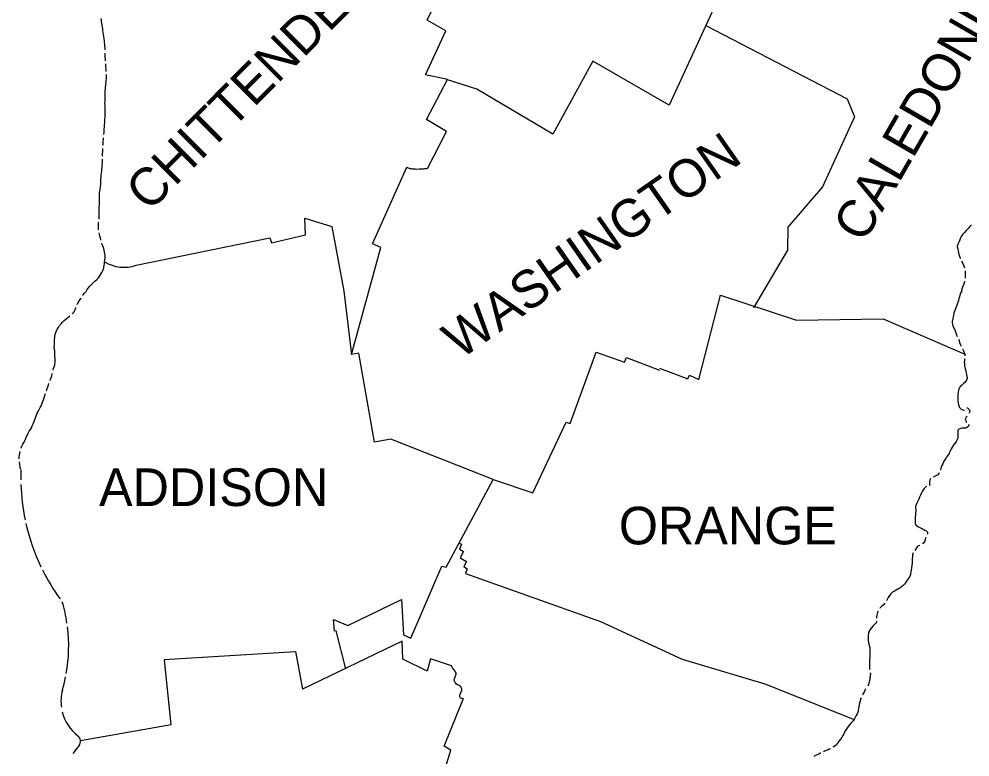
# Model space of a CAD drawing. Extents: x 0 to 32, y 0 to 21.
# Drawn here: x 28.201 to 30.223, y 17.897 to 19.465 of the extents above; entities that cross this region are included whole.
import ezdxf

# ---------------------------------------------------------------- set-up
doc = ezdxf.new("R2010")
doc.units = 0
doc.layers.add('NBT', color=7, linetype='Continuous')

msp = doc.modelspace()

# ---------------------------------------------------------------- linework, layer by layer
at = {"layer": 'NBT'}
for p, q in [((28.8098, 19.0067), (28.8087, 19.0421)), ((28.8087, 19.0421), (28.8656, 19.0241)), ((28.8656, 19.0241), (28.8912, 18.8871)), ((28.4496, 18.9419), (28.7337, 19.0002)), ((28.7337, 19.0002), (28.7377, 18.9899)), ((28.7377, 18.9899), (28.8098, 19.0067)), ((28.8912, 18.8871), (28.908, 18.7526)), ((29.0151, 18.1428), (28.8038, 18.0412)), ((29.0167, 18.1049), (29.0151, 18.1428)), ((28.5095, 18.104), (28.7883, 18.1213)), ((28.524, 17.9659), (28.5099, 18.1025)), ((29.0689, 18.0793), (29.0167, 18.1049)), ((29.0757, 18.1053), (29.0689, 18.0793)), ((29.1201, 18.0909), (29.0757, 18.1053)), ((28.3314, 17.9321), (28.524, 17.9659))]:
    msp.add_line(p, q, dxfattribs=at)
for points in [[(29.0696, 19.1478), (29.1097, 19.2264), (29.0669, 19.2514), (29.112, 19.3368), (29.0653, 19.3468), (29.1081, 19.4402), (29.0687, 19.4626), (29.0984, 19.5243), (29.0722, 19.5309), (28.9549, 19.6952), (28.7712, 19.7377), (28.5054, 19.878)], [(29.6552, 19.8645), (29.5798, 19.7039), (29.7392, 19.6218), (29.5832, 19.2822), (29.4206, 19.3758), (29.3355, 19.2206), (29.174, 19.3163), (29.1116, 19.3358)], [(28.3837, 19.3995), (28.3836, 19.4037), (28.3832, 19.4074), (28.3828, 19.4112), (28.3827, 19.415), (28.3824, 19.4187), (28.3817, 19.4232), (28.381, 19.4278), (28.3804, 19.4322), (28.3798, 19.4366), (28.3792, 19.4407), (28.3787, 19.4447), (28.3776, 19.4519), (28.3764, 19.4592), (28.3758, 19.463), (28.375, 19.4667)], [(29.6611, 19.4518), (29.962, 19.2953), (29.9776, 19.2577), (29.9091, 19.1087), (29.8357, 19.0229), (29.8347, 18.9737), (29.7623, 18.8515)], [(28.3846, 19.3767), (28.3844, 19.38), (28.3842, 19.3836), (28.384, 19.3872), (28.3838, 19.391), (28.3837, 19.3927)], [(28.386, 19.3538), (28.3857, 19.3577), (28.3854, 19.3639), (28.3851, 19.3679), (28.385, 19.3699)], [(28.3812, 19.2197), (28.3813, 19.2203), (28.3814, 19.2242), (28.3815, 19.2281), (28.3817, 19.232), (28.3821, 19.236), (28.3825, 19.2405), (28.3829, 19.245), (28.3831, 19.2487), (28.3832, 19.2525), (28.3835, 19.2569), (28.3837, 19.2613), (28.3837, 19.2693), (28.3837, 19.2774), (28.3836, 19.2817), (28.3834, 19.2859), (28.3837, 19.2901), (28.384, 19.2942), (28.3838, 19.2984), (28.3837, 19.3026), (28.3839, 19.3072), (28.3842, 19.3117), (28.3847, 19.3192), (28.3853, 19.3267), (28.3857, 19.3307), (28.3861, 19.3348), (28.3865, 19.3388), (28.3868, 19.3426), (28.3867, 19.3448), (28.3866, 19.3471)], [(28.3792, 19.1969), (28.3794, 19.1995), (28.3797, 19.2037), (28.3805, 19.212), (28.3806, 19.213)], [(28.3782, 19.174), (28.3783, 19.1748), (28.3785, 19.1792), (28.3786, 19.1832), (28.3787, 19.1871), (28.3788, 19.1902)], [(28.3712, 19.0401), (28.3712, 19.043), (28.3712, 19.0467), (28.3712, 19.0506), (28.3712, 19.0544), (28.3711, 19.0585), (28.3709, 19.0626), (28.3713, 19.0668), (28.3718, 19.0711), (28.3717, 19.0747), (28.3715, 19.0784), (28.3717, 19.0826), (28.3718, 19.0867), (28.3718, 19.0908), (28.372, 19.095), (28.3724, 19.0989), (28.373, 19.1028), (28.3737, 19.1084), (28.3743, 19.114), (28.3745, 19.1177), (28.3746, 19.1213), (28.3747, 19.125), (28.3751, 19.1288), (28.3757, 19.1333), (28.3763, 19.1378), (28.3766, 19.1417), (28.3767, 19.1456), (28.3773, 19.1502), (28.3778, 19.1547), (28.378, 19.1585), (28.3781, 19.1623), (28.3781, 19.1663), (28.3781, 19.1673)], [(28.908, 18.7526), (28.9697, 18.9795), (28.9525, 18.9876), (29.0249, 19.1492)], [(28.3697, 19.0173), (28.3697, 19.0177), (28.37, 19.0237), (28.3699, 19.0273), (28.3697, 19.0309), (28.37, 19.033), (28.3701, 19.0334)], [(28.3748, 18.9951), (28.3744, 18.9967), (28.3736, 19.0002), (28.3727, 19.0041), (28.3717, 19.0079), (28.371, 19.0107)], [(30.2262, 19.0281), (30.2225, 19.0241), (30.2187, 19.0198), (30.2149, 19.0156), (30.2112, 19.0117), (30.2077, 19.0078), (30.2062, 19.0061), (30.2043, 19.0033), (30.2027, 19.0002), (30.2011, 18.9962), (30.1995, 18.9921), (30.1977, 18.9881), (30.196, 18.9842), (30.1957, 18.9823), (30.1958, 18.9809), (30.1967, 18.9767), (30.1975, 18.9727), (30.1984, 18.9686), (30.1992, 18.9649), (30.1997, 18.9632), (30.2004, 18.9614), (30.2022, 18.9573), (30.2025, 18.9567)], [(28.3364, 18.8779), (28.3372, 18.879), (28.3402, 18.8827), (28.3434, 18.8865), (28.3459, 18.8902), (28.3484, 18.8938), (28.3515, 18.8977), (28.3547, 18.9013), (28.3585, 18.9047), (28.3622, 18.908), (28.3662, 18.9116), (28.3697, 18.9153), (28.3723, 18.9192), (28.3747, 18.9232), (28.3767, 18.9268), (28.3788, 18.9306), (28.3803, 18.9341), (28.3809, 18.9359), (28.3813, 18.9378), (28.3818, 18.9417), (28.3823, 18.9457), (28.3827, 18.9495), (28.3832, 18.9533), (28.3836, 18.9578), (28.3837, 18.9599), (28.3835, 18.9621), (28.3828, 18.9659), (28.3822, 18.9697), (28.3815, 18.9737), (28.3807, 18.9777), (28.3802, 18.9797), (28.3776, 18.9858), (28.3767, 18.9886)], [(30.2052, 18.9507), (30.2057, 18.9495), (30.2075, 18.9457), (30.2095, 18.9406), (30.211, 18.9363)], [(30.2126, 18.93), (30.2126, 18.9299), (30.2127, 18.9281), (30.2127, 18.9237), (30.2126, 18.9193), (30.2125, 18.9151), (30.2124, 18.9143)], [(30.2112, 18.9079), (30.2109, 18.9067), (30.2096, 18.9027), (30.2083, 18.8989), (30.2071, 18.8952), (30.2058, 18.8908), (30.2045, 18.8863), (30.2029, 18.8824), (30.2013, 18.8787), (30.2003, 18.8748), (30.1993, 18.871), (30.1981, 18.8668), (30.1967, 18.8627), (30.1954, 18.859), (30.1942, 18.8553), (30.1927, 18.8517), (30.1911, 18.848), (30.1897, 18.844), (30.1888, 18.8399), (30.188, 18.836), (30.1873, 18.8321), (30.1865, 18.8284), (30.1856, 18.8247), (30.1853, 18.8228), (30.1852, 18.8199), (30.1856, 18.8171), (30.1866, 18.8133), (30.1878, 18.8096), (30.1896, 18.8059), (30.1912, 18.8023), (30.1927, 18.7982), (30.1941, 18.7941), (30.1958, 18.7904)], [(28.3243, 18.8585), (28.3246, 18.8592), (28.3254, 18.861), (28.3264, 18.8627), (28.3291, 18.8669), (28.3318, 18.871), (28.3327, 18.8723)], [(29.5627, 18.7233), (29.6229, 18.7005), (29.6262, 18.7084), (29.6462, 18.6994), (29.6924, 18.8781), (29.8542, 18.8256), (30.0384, 18.8281), (30.212, 18.7533)], [(28.3137, 18.8386), (28.316, 18.8405), (28.3174, 18.8421), (28.3189, 18.845), (28.3202, 18.8481), (28.3216, 18.8517), (28.3218, 18.8522)], [(28.2733, 18.7191), (28.2742, 18.7226), (28.2754, 18.7263), (28.2766, 18.7301), (28.2769, 18.7318), (28.2772, 18.7347), (28.2773, 18.7374), (28.2773, 18.741), (28.2772, 18.7446), (28.2769, 18.7482), (28.2767, 18.7519), (28.2766, 18.756), (28.2765, 18.76), (28.276, 18.7638), (28.2757, 18.7658), (28.2756, 18.7677), (28.2758, 18.7718), (28.2761, 18.7757), (28.2762, 18.7797), (28.2763, 18.7839), (28.2766, 18.7876), (28.2769, 18.7912), (28.2777, 18.795), (28.2788, 18.7987), (28.2802, 18.8025), (28.282, 18.8062), (28.2844, 18.81), (28.2871, 18.8137), (28.29, 18.8174), (28.2931, 18.821), (28.2968, 18.8247), (28.3007, 18.8282), (28.3044, 18.8311), (28.3081, 18.834), (28.3085, 18.8343)], [(30.1985, 18.7845), (30.1995, 18.7817), (30.2009, 18.7775), (30.203, 18.7731), (30.2044, 18.7701)], [(28.8953, 18.084), (28.8749, 18.1652), (28.8717, 18.1646), (28.8697, 18.1891), (28.8996, 18.1765), (29.0137, 18.2317), (29.018, 18.1567), (29.0341, 18.1494), (29.1, 18.3027), (29.1093, 18.3005), (29.209, 18.4867), (28.9912, 18.5721), (28.9566, 18.5657), (28.9236, 18.7554), (28.908, 18.7526)], [(29.209, 18.4867), (29.293, 18.458), (29.3644, 18.6083), (29.3729, 18.6058), (29.4282, 18.7576), (29.4885, 18.7357), (29.4922, 18.7458), (29.5627, 18.7192)], [(30.2072, 18.7641), (30.209, 18.7603), (30.2107, 18.7563), (30.2118, 18.7521), (30.2121, 18.7502), (30.2121, 18.7494)], [(30.2116, 18.7429), (30.2112, 18.7408), (30.2109, 18.7389), (30.2108, 18.737), (30.211, 18.7331), (30.2115, 18.7293), (30.2122, 18.7255), (30.2129, 18.7218), (30.214, 18.7173), (30.215, 18.713), (30.2157, 18.7091), (30.2164, 18.7052), (30.2166, 18.7033), (30.2166, 18.702), (30.2162, 18.6999), (30.2154, 18.6978), (30.214, 18.6957), (30.2116, 18.6929), (30.209, 18.6904), (30.2053, 18.6872), (30.2036, 18.6856), (30.2018, 18.6837), (30.2006, 18.682), (30.1992, 18.6791), (30.1984, 18.676), (30.1975, 18.672), (30.1971, 18.6679), (30.1969, 18.6642), (30.1969, 18.6606), (30.197, 18.6569), (30.1972, 18.6532), (30.1978, 18.6492), (30.1987, 18.6453), (30.1997, 18.6415), (30.2006, 18.6397), (30.2019, 18.638), (30.2039, 18.6363), (30.2054, 18.6355), (30.2077, 18.6346), (30.21, 18.634), (30.211, 18.6341), (30.2112, 18.6342)], [(28.2666, 18.6972), (28.2673, 18.6996), (28.2687, 18.7033), (28.2701, 18.7072), (28.2712, 18.7112), (28.2716, 18.7125)], [(28.2587, 18.6757), (28.2588, 18.6758), (28.2602, 18.6797), (28.2616, 18.6835), (28.2632, 18.6877), (28.2644, 18.6907)], [(28.2049, 18.553), (28.2051, 18.5537), (28.2067, 18.5575), (28.2091, 18.5617), (28.2113, 18.5657), (28.2132, 18.5698), (28.2151, 18.5739), (28.2167, 18.5777), (28.2184, 18.5815), (28.2203, 18.5853), (28.2223, 18.5892), (28.2248, 18.5929), (28.2262, 18.5947), (28.2272, 18.5968), (28.2288, 18.6007), (28.2304, 18.6047), (28.232, 18.6084), (28.2336, 18.6122), (28.2365, 18.6197), (28.2395, 18.6273), (28.2415, 18.6315), (28.2437, 18.6357), (28.2456, 18.6395), (28.2476, 18.6433), (28.2492, 18.6471), (28.2507, 18.651), (28.252, 18.6546), (28.2532, 18.6582), (28.2547, 18.6627), (28.2563, 18.6673), (28.2569, 18.6692)], [(30.216, 18.6387), (30.2172, 18.6391), (30.2177, 18.639), (30.2183, 18.6386), (30.22, 18.6368), (30.221, 18.6355), (30.222, 18.6334), (30.2222, 18.6324), (30.2222, 18.6313), (30.2217, 18.6295), (30.2206, 18.6271)], [(30.217, 18.6216), (30.215, 18.6193), (30.2139, 18.618), (30.2132, 18.6165), (30.2129, 18.6157), (30.213, 18.614), (30.2138, 18.6114), (30.2148, 18.6089), (30.2154, 18.6078)], [(30.22, 18.6032), (30.2205, 18.6025), (30.2207, 18.6017), (30.2206, 18.6008), (30.2193, 18.5992), (30.218, 18.5983), (30.2157, 18.5968), (30.2131, 18.5958), (30.2112, 18.5955), (30.2082, 18.5957), (30.2067, 18.5957), (30.2052, 18.5956), (30.201, 18.5946), (30.1992, 18.5936), (30.1983, 18.5929), (30.1977, 18.592), (30.1969, 18.5898), (30.1967, 18.5882), (30.1967, 18.5833), (30.1967, 18.5792), (30.1968, 18.5771), (30.1967, 18.575), (30.1962, 18.5729), (30.1952, 18.57), (30.1937, 18.5672), (30.1881, 18.5595), (30.1852, 18.5557), (30.1827, 18.5517), (30.1806, 18.5472), (30.1783, 18.5428), (30.1762, 18.539), (30.1739, 18.5352), (30.1712, 18.5316), (30.1686, 18.5278), (30.1667, 18.5242), (30.1649, 18.5203), (30.1632, 18.5162), (30.1615, 18.512), (30.1609, 18.5102), (30.1602, 18.5072), (30.1601, 18.5067)], [(28.2007, 18.5306), (28.2007, 18.5311), (28.201, 18.5348), (28.2015, 18.5387), (28.2021, 18.5424), (28.2029, 18.5461), (28.203, 18.5465)], [(28.2045, 18.5082), (28.2038, 18.5097), (28.2032, 18.5119), (28.203, 18.5137), (28.2027, 18.5191), (28.2016, 18.5232), (28.2013, 18.5239)], [(30.1395, 18.4884), (30.1392, 18.4882), (30.1385, 18.4875), (30.1377, 18.4859), (30.137, 18.4808), (30.1369, 18.4791), (30.1372, 18.4763), (30.1371, 18.475), (30.1367, 18.4737), (30.1367, 18.4736)], [(30.1577, 18.5006), (30.1562, 18.4985), (30.1543, 18.4968), (30.1503, 18.4943), (30.1463, 18.4921), (30.1452, 18.4916)], [(30.1306, 18.4718), (30.1302, 18.4717), (30.1292, 18.4711), (30.1257, 18.4673), (30.1241, 18.4653), (30.1226, 18.4632), (30.1198, 18.4585), (30.1174, 18.4537), (30.1158, 18.4494), (30.1142, 18.4451), (30.1121, 18.4407), (30.1099, 18.4364), (30.1082, 18.4328), (30.1076, 18.4309), (30.1072, 18.429), (30.107, 18.4264), (30.1074, 18.4226), (30.1076, 18.4187), (30.1072, 18.415), (30.1068, 18.4112), (30.1065, 18.4075), (30.1062, 18.4037), (30.1061, 18.4001), (30.1061, 18.3964), (30.1062, 18.3945), (30.1063, 18.393), (30.1067, 18.3919), (30.1073, 18.3905), (30.1084, 18.3893), (30.1121, 18.3867), (30.1233, 18.3809), (30.127, 18.3792), (30.1288, 18.3782), (30.1307, 18.3771), (30.1314, 18.3764), (30.1319, 18.3758), (30.1323, 18.3742), (30.1324, 18.373), (30.1322, 18.3712), (30.1318, 18.3696)], [(30.1292, 18.3636), (30.1285, 18.362), (30.1273, 18.3582), (30.1267, 18.3562), (30.1259, 18.3544), (30.1245, 18.3523), (30.1219, 18.3502)], [(29.1367, 18.3516), (29.1413, 18.3492), (29.1376, 18.3388), (29.1457, 18.3339), (29.1385, 18.32), (29.1522, 18.3121), (29.1463, 18.3016), (29.1538, 18.2971), (29.1502, 18.2868), (29.4373, 18.1851), (29.6105, 18.1047), (29.7866, 18.0527), (29.9763, 17.9767)], [(30.1164, 18.3467), (30.1134, 18.3455), (30.1119, 18.3447), (30.1107, 18.3436), (30.109, 18.3416), (30.1057, 18.3361)], [(30.1022, 18.3306), (30.1014, 18.329), (30.1008, 18.3268), (30.1005, 18.3226), (30.1002, 18.3183), (30.1, 18.3135), (30.0997, 18.3087), (30.0993, 18.3036), (30.0988, 18.2986), (30.098, 18.2943), (30.0972, 18.2901), (30.0967, 18.2865), (30.0963, 18.2847), (30.0957, 18.2829), (30.0947, 18.2808), (30.0906, 18.2748), (30.088, 18.2708), (30.0855, 18.2668), (30.0837, 18.2644), (30.0806, 18.2613), (30.0772, 18.2583), (30.0735, 18.2557), (30.0697, 18.2533), (30.066, 18.2515), (30.0623, 18.2496), (30.0584, 18.2469), (30.0548, 18.2437), (30.0516, 18.2402), (30.0488, 18.2362), (30.0478, 18.2343), (30.0467, 18.2313), (30.046, 18.2298), (30.0456, 18.2292)], [(30.0417, 18.2239), (30.0393, 18.221), (30.0357, 18.2173), (30.0321, 18.2136), (30.0312, 18.2124)], [(30.0275, 18.207), (30.0268, 18.2059), (30.0261, 18.2041), (30.0252, 18.2012), (30.0247, 18.1983), (30.0244, 18.1946), (30.0242, 18.1919)], [(30.0238, 18.1854), (30.0237, 18.1835), (30.0232, 18.1822), (30.0218, 18.1803), (30.0161, 18.1752), (30.0132, 18.1716), (30.0106, 18.1678), (30.0084, 18.1642), (30.0076, 18.1623), (30.007, 18.1602), (30.0064, 18.156), (30.0062, 18.1518), (30.0062, 18.1482), (30.0062, 18.1463), (30.0063, 18.1445), (30.008, 18.137), (30.0098, 18.1296), (30.0094, 18.0826)], [(28.7883, 18.1213), (28.7883, 18.1212), (28.8037, 18.0412)], [(30.01, 18.0642), (30.0096, 18.0613), (30.0088, 18.0573), (30.0078, 18.0529), (30.0071, 18.0508), (30.0062, 18.0487), (30.0053, 18.0474)], [(30.0109, 18.0766), (30.011, 18.0742), (30.0108, 18.0697), (30.01, 18.0642)], [(30.0015, 18.0421), (30.0003, 18.0403), (29.9982, 18.0363), (29.996, 18.0322), (29.994, 18.0284)], [(29.2049, 17.5881), (29.2728, 17.7927), (29.1029, 17.8581), (29.1188, 17.9115), (29.1044, 17.9198), (29.145, 18.02)], [(29.9912, 18.0225), (29.9903, 18.0202), (29.9891, 18.0159), (29.9881, 18.0117), (29.9872, 18.0074), (29.9865, 18.0035), (29.9857, 17.9997), (29.9851, 17.996), (29.9842, 17.9924), (29.9826, 17.9887), (29.9807, 17.985), (29.9787, 17.9808), (29.9764, 17.9767), (29.9735, 17.973), (29.9703, 17.9693), (29.9669, 17.9656), (29.9636, 17.9617), (29.9607, 17.9578), (29.9582, 17.9535), (29.9563, 17.9498), (29.9545, 17.9462), (29.9523, 17.9424), (29.95, 17.9387), (29.9472, 17.9349), (29.9444, 17.9311), (29.9407, 17.9257), (29.9387, 17.9231), (29.9363, 17.9209), (29.9324, 17.9186), (29.9311, 17.9178)], [(29.9054, 17.9051), (29.9051, 17.9048), (29.9015, 17.9033), (29.8979, 17.9018), (29.8939, 17.8998), (29.892, 17.8987), (29.8915, 17.8982)], [(29.9253, 17.9147), (29.9248, 17.9143), (29.9212, 17.9123), (29.9194, 17.9115), (29.9138, 17.9096), (29.9112, 17.9082)]]:
    msp.add_lwpolyline(points, dxfattribs=at)
for centre, radius, start, end in [((28.4242, 19.016), 0.0783, 238.0688, 288.9069), ((28.6415, 18.4899), 0.437, 177.7384, 180.5243), ((28.6415, 18.4899), 0.437, 181.8028, 191.714), ((28.6415, 18.4899), 0.437, 192.8158, 205.5511), ((28.6415, 18.4899), 0.437, 206.5584, 216.0188), ((27.9724, 18.1324), 0.3339, 8.4614, 16.3664), ((27.9724, 18.1324), 0.3339, 349.9792, 7.0403), ((27.9724, 18.1324), 0.3339, 343.6336, 348.6988), ((28.3829, 18.0152), 0.093, 165.6032, 187.5541), ((28.3829, 18.0152), 0.093, 193.6678, 232.2542), ((28.3172, 17.9302), 0.0144, 320.9922, 52.2561), ((28.6695, 17.6448), 0.4391, 140.9922, 143.7448)]:
    msp.add_arc(centre, radius, start, end, dxfattribs=at)
for points in [[(29.0696, 19.1478), (29.0628, 19.1467), (29.0551, 19.1461), (29.0477, 19.1458), (29.0402, 19.146), (29.0327, 19.1471), (29.0253, 19.1493), (29.0249, 19.1494)], [(29.1463, 18.0201), (29.139, 18.0231), (29.1388, 18.0303), (29.142, 18.0377), (29.141, 18.045), (29.1334, 18.0505), (29.1267, 18.0578), (29.1271, 18.0652), (29.1302, 18.0729), (29.1271, 18.0802), (29.1217, 18.0873), (29.1201, 18.0909)]]:
    msp.add_spline(points, degree=3, dxfattribs=at)

# ---------------------------------------------------------------- texts
for s, height, rotation, p in [('CHITTENDEN', 0.08002, 45.005, (28.4772, 19.0532)), ('CALEDONIA', 0.08004, 60.0008, (29.9972, 18.9866)), ('WASHINGTON', 0.07999, 35.0016, (29.1389, 18.7404))]:
    msp.add_text(s, height=height, rotation=rotation, dxfattribs=at).set_placement(p)
for s, p in [('ADDISON', (28.3709, 18.4303)), ('ORANGE', (29.4762, 18.3488))]:
    msp.add_text(s, height=0.08, dxfattribs=at).set_placement(p)

doc.saveas('drawing.dxf')
